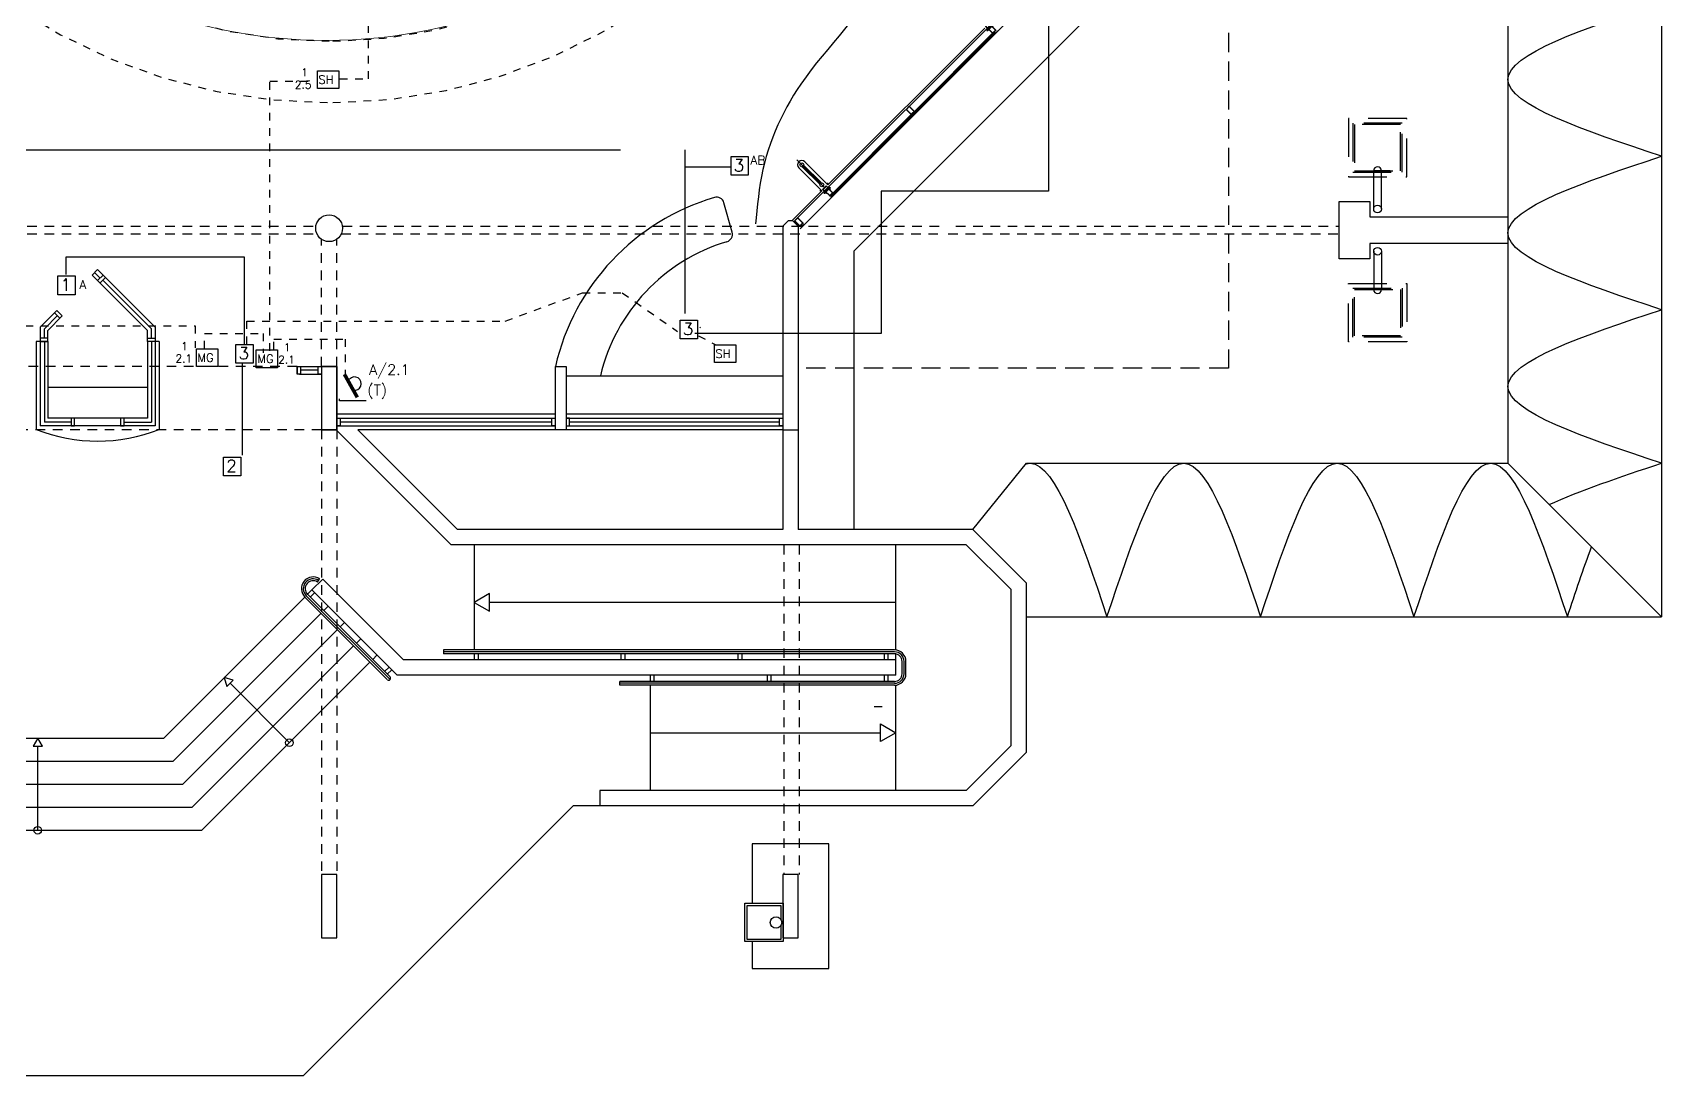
# Model space of a CAD drawing. Extents: x 638.8 to 694.4, y 623.5 to 665.5.
# Drawn here: x 673.13 to 694.35, y 623.53 to 637.12 of the extents above; entities that cross this region are included whole.
import ezdxf

# ---------------------------------------------------------------- set-up
doc = ezdxf.new("R2010")
doc.units = 0
doc.header["$LTSCALE"] = 0.5
doc.header["$MEASUREMENT"] = 0
for name, pattern in [('DASHDOTX2', [2, 1, -0.5, 0, -0.5]), ('DASHED2', [0.375, 0.25, -0.125]), ('HIDDEN', [0.375, 0.25, -0.125]), ('HIDDEN2', [0.1875, 0.125, -0.0625]), ('PHANTOM2', [31.75, 15.875, -3.175, 3.175, -3.175, 3.175, -3.175])]:
    doc.linetypes.add(name, pattern=pattern)
for name, color, linetype in [('ALUMBRADO', 3, 'CONTINUOUS'), ('columnas', 5, 'CONTINUOUS'), ('escaleras', 1, 'CONTINUOUS'), ('METAL', 6, 'CONTINUOUS'), ('MUEBLES', 6, 'CONTINUOUS'), ('murosbajos', 1, 'CONTINUOUS'), ('paredes', 1, 'CONTINUOUS'), ('pisoplanta', 1, 'CONTINUOUS'), ('PROYECCIONES', 6, 'HIDDEN'), ('SEÑALES', 4, 'CONTINUOUS'), ('talud', 5, 'CONTINUOUS'), ('texturas', 6, 'CONTINUOUS'), ('TOMAS', 4, 'HIDDEN2'), ('TUBERIA', 3, 'DASHDOTX2'), ('tuberia_alumbrado', 3, 'DASHED2'), ('ventana', 6, 'CONTINUOUS'), ('ventanas', 6, 'CONTINUOUS'), ('vidrio', 6, 'CONTINUOUS')]:
    doc.layers.add(name, color=color, linetype=linetype)
doc.styles.add('romans', font='romans.shx')

# ---------------------------------------------------------------- blocks, each defined once
blk = doc.blocks.new('apoymuro-cortina')
at = {"layer": 'vidrio', "color": 1, "linetype": 'Continuous'}
for p, q in [((0, 0), (-0.099, 0)), ((0, -0.057), (0, 0)), ((-0.125, -0.001), (-0.125, -0.057)), ((-0.119, 0), (-0.124, 0)), ((-0.124, -0.057), (-0.119, -0.057)), ((-0.122, -0.01), (-0.122, -0.003)), ((-0.122, -0.032), (-0.122, -0.013)), ((-0.096, -0.032), (-0.122, -0.032)), ((-0.122, -0.035), (-0.096, -0.035)), ((-0.122, -0.044), (-0.122, -0.035)), ((-0.122, -0.054), (-0.122, -0.048)), ((-0.121, -0.003), (-0.12, -0.003)), ((-0.12, -0.01), (-0.121, -0.01)), ((-0.121, -0.013), (-0.119, -0.013)), ((-0.119, -0.045), (-0.121, -0.045)), ((-0.121, -0.047), (-0.12, -0.047)), ((-0.12, -0.055), (-0.121, -0.055)), ((-0.12, -0.003), (-0.12, -0.004)), ((-0.12, -0.009), (-0.12, -0.01)), ((-0.12, -0.047), (-0.12, -0.048)), ((-0.12, -0.054), (-0.12, -0.055)), ((-0.119, -0.004), (-0.119, -0.001)), ((-0.119, -0.012), (-0.119, -0.009)), ((-0.119, -0.048), (-0.119, -0.045)), ((-0.119, -0.057), (-0.119, -0.054)), ((-0.1, -0.001), (-0.1, -0.004)), ((-0.1, -0.009), (-0.1, -0.012)), ((-0.1, -0.045), (-0.1, -0.048)), ((-0.1, -0.054), (-0.1, -0.057)), ((-0.099, -0.013), (-0.097, -0.013)), ((-0.097, -0.045), (-0.099, -0.045)), ((-0.099, -0.057), (-0.094, -0.057)), ((-0.098, -0.003), (-0.097, -0.003)), ((-0.098, -0.004), (-0.098, -0.003)), ((-0.098, -0.01), (-0.098, -0.009)), ((-0.097, -0.01), (-0.098, -0.01)), ((-0.098, -0.047), (-0.097, -0.047)), ((-0.098, -0.048), (-0.098, -0.047)), ((-0.098, -0.055), (-0.098, -0.054)), ((-0.097, -0.055), (-0.098, -0.055)), ((-0.096, -0.003), (-0.096, -0.01)), ((-0.096, -0.013), (-0.096, -0.032)), ((-0.096, -0.035), (-0.096, -0.044)), ((-0.096, -0.048), (-0.096, -0.054)), ((-0.094, -0.057), (0, -0.057)), ((-0.093, -0.003), (-0.093, -0.054)), ((-0.004, -0.003), (-0.093, -0.003)), ((-0.093, -0.055), (-0.004, -0.055)), ((-0.003, -0.054), (-0.003, -0.003))]:
    blk.add_line(p, q, dxfattribs=at)
at = {"layer": 'vidrio', "linetype": 'Continuous'}
for p, q in [((-0.04, 0.002), (-0.04, 0.005)), ((-0.04, 0.005), (0.031, 0.005)), ((0.027, 0.002), (-0.04, 0.002)), ((-0.032, 0.006), (-0.032, 0.008)), ((-0.032, 0.008), (-0.006, 0.008)), ((-0.006, 0.006), (-0.032, 0.006)), ((-0.009, 0.01), (-0.029, 0.01)), ((-0.029, 0.01), (-0.029, 0.008)), ((-0.029, 0.008), (-0.009, 0.008)), ((-0.028, 0.011), (-0.028, 0.02)), ((-0.026, 0.021), (-0.011, 0.021)), ((-0.011, 0.011), (-0.026, 0.011)), ((-0.024, 0.02), (-0.024, 0.011)), ((-0.015, 0.021), (-0.023, 0.021)), ((-0.014, 0.011), (-0.014, 0.02)), ((-0.009, 0.02), (-0.009, 0.011)), ((-0.009, 0.008), (-0.009, 0.01)), ((-0.006, 0.008), (-0.006, 0.006)), ((0.027, -0.059), (0.027, 0.002)), ((0.031, -0.063), (0.031, 0.005)), ((-0.105, -0.044), (-0.113, -0.044)), ((-0.04, -0.059), (0.027, -0.059)), ((-0.04, -0.063), (-0.04, -0.059)), ((0.031, -0.063), (-0.04, -0.063)), ((-0.032, -0.063), (-0.032, -0.065)), ((-0.006, -0.063), (-0.032, -0.063)), ((-0.032, -0.065), (-0.006, -0.065)), ((-0.029, -0.068), (-0.029, -0.065)), ((-0.029, -0.065), (-0.009, -0.065)), ((-0.009, -0.068), (-0.029, -0.068)), ((-0.028, -0.069), (-0.028, -0.078)), ((-0.011, -0.068), (-0.026, -0.068)), ((-0.026, -0.078), (-0.011, -0.078)), ((-0.013, -0.005), (-0.025, -0.005)), ((-0.025, -0.005), (-0.025, -0.052)), ((-0.025, -0.052), (-0.013, -0.052)), ((-0.025, -0.083), (-0.025, -0.078)), ((-0.013, -0.079), (-0.025, -0.079)), ((-0.013, -0.081), (-0.025, -0.081)), ((-0.025, -0.083), (-0.024, -0.084)), ((-0.013, -0.083), (-0.025, -0.083)), ((-0.024, -0.078), (-0.024, -0.069)), ((-0.014, -0.084), (-0.024, -0.084)), ((-0.015, -0.078), (-0.023, -0.078)), ((-0.015, -0.08), (-0.023, -0.08)), ((-0.015, -0.082), (-0.023, -0.082)), ((-0.019, -0.084), (-0.019, -0.084)), ((-0.014, -0.069), (-0.014, -0.078)), ((-0.013, -0.083), (-0.014, -0.084)), ((-0.013, -0.052), (-0.013, -0.005)), ((-0.013, -0.083), (-0.013, -0.078)), ((-0.009, -0.065), (-0.009, -0.068)), ((-0.009, -0.078), (-0.009, -0.069)), ((-0.006, -0.065), (-0.006, -0.063))]:
    blk.add_line(p, q, dxfattribs=at)
at = {"layer": 'vidrio', "color": 1, "linetype": 'Continuous', "extrusion": (0, 0, -1)}
for centre, major_axis, start_param, end_param in [((-0.099, -0.001), (0.000451, -0.000451), 2.356194, 3.926991), ((-0.124, -0.001), (0.000451, -0.000451), 2.356194, 3.926991), ((-0.124, -0.057), (0.000451, 0.000451), 2.356194, 3.926991), ((-0.121, -0.003), (0.000451, -0.000451), 2.356194, 3.926991), ((-0.121, -0.01), (0.000451, 0.000451), 2.356194, 3.926991), ((-0.121, -0.013), (0.000451, -0.000451), 2.356194, 3.926991), ((-0.121, -0.044), (0.000451, 0.000451), 2.356194, 3.926991), ((-0.121, -0.048), (0.000451, -0.000451), 2.356194, 3.926991), ((-0.121, -0.054), (0.000451, 0.000451), 2.356194, 3.926991), ((-0.119, -0.004), (0.000451, 0.000451), 2.356194, 3.926991), ((-0.119, -0.009), (0.000451, -0.000451), 2.356194, 3.926991), ((-0.119, -0.048), (0.000451, 0.000451), 2.356194, 3.926991), ((-0.119, -0.054), (0.000451, -0.000451), 2.356194, 3.926991), ((-0.119, -0.001), (0.000451, -0.000451), 3.926991, 5.497787), ((-0.119, -0.004), (0.000451, -0.000451), -0.785398, 0.785398), ((-0.119, -0.009), (0.000451, -0.000451), 3.926991, 5.497787), ((-0.119, -0.012), (0.000451, -0.000451), -0.785398, 0.785398), ((-0.119, -0.045), (0.000451, -0.000451), 3.926991, 5.497787), ((-0.119, -0.048), (0.000451, -0.000451), -0.785398, 0.785398), ((-0.119, -0.054), (0.000451, -0.000451), 3.926991, 5.497787), ((-0.119, -0.057), (0.000451, -0.000451), -0.785398, 0.785398), ((-0.099, -0.004), (0.000451, 0.000451), 2.356194, 3.926991), ((-0.099, -0.009), (0.000451, -0.000451), 2.356194, 3.926991), ((-0.099, -0.012), (0.000451, 0.000451), 2.356194, 3.926991), ((-0.099, -0.045), (0.000451, -0.000451), 2.356194, 3.926991), ((-0.099, -0.048), (0.000451, 0.000451), 2.356194, 3.926991), ((-0.099, -0.054), (0.000451, -0.000451), 2.356194, 3.926991), ((-0.099, -0.057), (0.000451, 0.000451), 2.356194, 3.926991), ((-0.099, -0.004), (0.000451, -0.000451), -0.785398, 0.785398), ((-0.099, -0.009), (0.000451, -0.000451), 3.926991, 5.497787), ((-0.099, -0.048), (0.000451, -0.000451), -0.785398, 0.785398), ((-0.099, -0.054), (0.000451, -0.000451), 3.926991, 5.497787), ((-0.097, -0.003), (0.000451, 0.000451), 5.497787, 7.068583), ((-0.097, -0.01), (0.000451, -0.000451), -0.785398, 0.785398), ((-0.097, -0.013), (0.000451, -0.000451), 3.926991, 5.497787), ((-0.097, -0.044), (0.000451, -0.000451), -0.785398, 0.785398), ((-0.097, -0.048), (0.000451, 0.000451), 5.497787, 7.068583), ((-0.093, -0.003), (0.000361, 0.000361), 3.926991, 5.497787), ((-0.093, -0.054), (0.000361, 0.000361), 2.356194, 3.926991)]:
    blk.add_ellipse(centre, major_axis=major_axis, ratio=1, start_param=start_param, end_param=end_param, dxfattribs=at)
at = {"layer": 'vidrio', "linetype": 'Continuous', "extrusion": (0, 0, -1)}
for centre, major_axis, start_param, end_param in [((-0.026, 0.016), (0.00325, -0.00325), 3.399063, 4.454918), ((-0.026, 0.015), (0.00325, -0.00325), 0.257471, 1.313326), ((-0.019, 0), (0.0144, -0.0144), 3.678281, 4.175701), ((-0.019, 0.031), (0.0144, 0.0144), 2.107484, 2.604904), ((-0.011, 0.016), (0.00325, -0.00325), 3.399063, 4.454918), ((-0.011, 0.015), (0.00325, -0.00325), 0.257471, 1.313326), ((-0.026, -0.073), (0.00325, 0.00325), 4.96986, 6.025715), ((-0.026, -0.074), (0.00325, 0.00325), 1.828267, 2.884122), ((-0.019, -0.088), (0.0144, 0.0144), 5.249077, 5.746497), ((-0.019, -0.058), (0.0144, -0.0144), 0.536688, 1.034108), ((-0.011, -0.073), (0.00325, 0.00325), 4.96986, 6.025715), ((-0.011, -0.074), (0.00325, 0.00325), 1.828267, 2.884122)]:
    blk.add_ellipse(centre, major_axis=major_axis, ratio=1, start_param=start_param, end_param=end_param, dxfattribs=at)
at = {"layer": 'vidrio', "color": 5, "linetype": 'Continuous', "extrusion": (0, 0, -1)}
for centre, major_axis, start_param, end_param in [((-0.004, -0.003), (0.000361, -0.000361), 3.926991, 5.497787), ((-0.004, -0.054), (0.000361, 0.000361), 0.785398, 2.356194)]:
    blk.add_ellipse(centre, major_axis=major_axis, ratio=1, start_param=start_param, end_param=end_param, dxfattribs=at)

msp = doc.modelspace()

# ---------------------------------------------------------------- linework, layer by layer
at = {"layer": 'ALUMBRADO', "color": 1, "linetype": 'Continuous'}
for p, q in [((684.508, 636.118), (684.548, 636.158)), ((684.512, 636.118), (684.548, 636.154))]:
    msp.add_line(p, q, dxfattribs=at)
at = {"layer": 'ALUMBRADO', "color": 6}
for p, q in [((681.176, 628.664), (681.176, 628.744)), ((681.226, 628.664), (681.226, 628.744)), ((684.226, 628.666), (684.226, 628.744)), ((684.276, 628.666), (684.276, 628.744)), ((680.776, 628.614), (680.776, 628.664))]:
    msp.add_line(p, q, dxfattribs=at)
at = {"layer": 'ALUMBRADO', "color": 1}
msp.add_line((684.093, 628.336), (684.197, 628.336), dxfattribs=at)
at = {"layer": 'ALUMBRADO'}
for points in [[(682.227, 635.504), (682.452, 635.504), (682.452, 635.26), (682.227, 635.26)], [(673.456, 633.947), (673.68, 633.947), (673.68, 633.703), (673.456, 633.703)], [(681.564, 633.372), (681.789, 633.372), (681.789, 633.127), (681.564, 633.127)], [(675.776, 633.054), (676, 633.054), (676, 632.81), (675.776, 632.81)], [(675.615, 631.588), (675.84, 631.588), (675.84, 631.344), (675.615, 631.344)]]:
    msp.add_lwpolyline(points, close=True, dxfattribs=at)
at = {"layer": 'ALUMBRADO', "const_width": 0.0468}
msp.add_lwpolyline([(677.189, 632.666), (677.357, 632.365)], dxfattribs=at)
at = {"layer": 'ALUMBRADO', "color": 1}
msp.add_lwpolyline([(678.88, 629.694), (679.079, 629.579), (679.079, 629.81)], close=True, dxfattribs=at)
at = {"layer": 'ALUMBRADO'}
msp.add_arc((677.321, 632.544), 0.0878, 259.6069, 138.7338, dxfattribs=at)
at = {"layer": 'ALUMBRADO', "color": 5, "linetype": 'Continuous'}
msp.add_ellipse((684.512, 636.117), major_axis=(0, 0.00051), ratio=1, start_param=0.785398, end_param=2.356194, dxfattribs=at)
at = {"layer": 'columnas'}
msp.add_lwpolyline([(692.351, 634.719), (692.351, 634.369), (690.551, 634.369), (690.551, 634.169), (690.151, 634.169), (690.151, 634.919), (690.551, 634.919), (690.551, 634.719), (692.351, 634.719)], dxfattribs=at)
at = {"layer": 'escaleras'}
for p, q in [((678.88, 630.444), (678.88, 629.074)), ((684.376, 629.073), (684.376, 630.444)), ((674.834, 627.924), (676.673, 629.763)), ((674.958, 627.624), (676.885, 629.551)), ((676.92, 629.586), (676.977, 629.643)), ((684.376, 629.694), (679.079, 629.694)), ((675.082, 627.324), (677.097, 629.339)), ((677.133, 629.374), (677.189, 629.431)), ((675.207, 627.024), (677.309, 629.127)), ((677.345, 629.162), (677.401, 629.219)), ((675.331, 626.724), (677.522, 628.915)), ((677.557, 628.95), (677.613, 629.007)), ((684.376, 628.944), (684.376, 629.022)), ((676.472, 627.865), (675.698, 628.64)), ((681.176, 627.244), (681.176, 628.614)), ((684.376, 627.244), (684.376, 628.616)), ((671.185, 627.924), (674.834, 627.924)), ((681.176, 627.994), (684.176, 627.994)), ((673.193, 626.724), (673.193, 627.819)), ((671.185, 627.624), (674.958, 627.624)), ((671.185, 627.324), (675.082, 627.324)), ((671.185, 627.024), (675.207, 627.024)), ((671.185, 626.724), (675.331, 626.724))]:
    msp.add_line(p, q, dxfattribs=at)
at = {"layer": 'escaleras', "color": 6}
for p, q in [((676.708, 629.799), (676.765, 629.855)), ((676.744, 629.763), (676.8, 629.82)), ((684.356, 629.074), (678.48, 629.074)), ((678.48, 629.074), (678.48, 629.024)), ((684.356, 629.049), (678.48, 629.049)), ((684.356, 629.024), (678.48, 629.024)), ((678.88, 629.024), (678.88, 628.944)), ((678.93, 629.024), (678.93, 628.944)), ((680.791, 629.024), (680.791, 628.944)), ((680.841, 629.024), (680.841, 628.944)), ((684.226, 628.944), (684.226, 629.022)), ((684.276, 628.944), (684.276, 629.022))]:
    msp.add_line(p, q, dxfattribs=at)
at = {"layer": 'escaleras'}
for points in [[(675.624, 628.714), (675.655, 628.597), (675.741, 628.682)], [(684.376, 627.994), (684.176, 627.879), (684.176, 628.11)], [(673.193, 627.924), (673.132, 627.819), (673.253, 627.819)]]:
    msp.add_lwpolyline(points, close=True, dxfattribs=at)
for centre in [(676.472, 627.865), (673.193, 626.724)]:
    msp.add_circle(centre, 0.05, dxfattribs=at)
at = {"layer": 'METAL'}
msp.add_circle((682.813, 625.523), 0.075, dxfattribs=at)
at = {"layer": 'MUEBLES'}
for p, q in [((682.241, 634.516), (682.134, 634.902)), ((680.077, 632.644), (682.901, 632.644)), ((677.124, 632.321), (677.124, 632.346)), ((677.124, 632.321), (677.124, 632.346))]:
    msp.add_line(p, q, dxfattribs=at)
for points in [[(673.223, 633.094), (673.323, 633.094), (673.323, 633.138), (673.223, 633.138)], [(674.723, 633.094), (674.623, 633.094), (674.623, 633.138), (674.723, 633.138)], [(676.617, 632.769), (676.617, 632.669), (676.573, 632.669), (676.573, 632.769)], [(676.89, 632.769), (676.89, 632.669), (676.846, 632.669), (676.846, 632.769)], [(673.629, 632.094), (673.629, 631.994), (673.673, 631.994), (673.673, 632.094)], [(674.273, 632.094), (674.273, 631.994), (674.317, 631.994), (674.317, 632.094)], [(677.133, 632.094), (677.133, 631.994), (677.089, 631.994), (677.089, 632.094)]]:
    msp.add_lwpolyline(points, close=True, dxfattribs=at)
for centre, radius, start, end in [((682.86, 632.094), 2.999, 106.4649, 166.9946), ((682.038, 634.875), 0.1, 15.534, 106.4649), ((682.145, 634.489), 0.1, 286.6139, 15.534), ((682.86, 632.094), 2.399, 106.6139, 166.7488), ((673.973, 634.003), 2.208, 248.7607, 291.2393)]:
    msp.add_arc(centre, radius, start, end, dxfattribs=at)
at = {"layer": 'murosbajos'}
for p, q in [((679.937, 632.144), (677.089, 632.144)), ((682.901, 632.144), (680.077, 632.144)), ((677.08, 631.944), (678.58, 630.444)), ((677.363, 631.944), (678.663, 630.644)), ((682.901, 631.944), (677.363, 631.944)), ((682.901, 631.944), (682.901, 630.644)), ((683.101, 631.944), (683.101, 630.644)), ((682.901, 630.644), (678.663, 630.644)), ((685.376, 630.644), (683.101, 630.644)), ((685.376, 630.644), (686.076, 629.944)), ((685.293, 630.444), (678.58, 630.444)), ((685.293, 630.444), (685.876, 629.862)), ((676.906, 629.997), (676.765, 629.855)), ((676.906, 629.997), (677.959, 628.944)), ((676.765, 629.855), (677.876, 628.744)), ((685.876, 627.827), (685.876, 629.862)), ((686.076, 627.744), (686.076, 629.944)), ((684.376, 628.944), (677.959, 628.944)), ((684.376, 628.744), (684.376, 628.944)), ((684.376, 628.744), (677.876, 628.744)), ((685.293, 627.244), (685.876, 627.827)), ((685.376, 627.044), (686.076, 627.744)), ((685.293, 627.244), (680.517, 627.244)), ((680.517, 627.244), (680.517, 627.044)), ((685.376, 627.044), (680.517, 627.044))]:
    msp.add_line(p, q, dxfattribs=at)
at = {"layer": 'murosbajos', "color": 6}
for p, q in [((676.839, 629.958), (676.866, 630)), ((676.673, 629.763), (677.748, 628.688)), ((676.691, 629.781), (677.784, 628.688)), ((676.708, 629.799), (677.784, 628.723)), ((682.316, 629.024), (682.316, 628.944)), ((682.316, 629.024), (682.316, 628.944)), ((682.366, 629.024), (682.366, 628.944)), ((684.456, 628.764), (684.456, 628.924)), ((684.481, 628.764), (684.481, 628.924)), ((684.506, 628.764), (684.506, 628.924)), ((677.713, 628.794), (677.77, 628.85)), ((677.748, 628.759), (677.805, 628.815)), ((682.701, 628.664), (682.701, 628.744)), ((682.701, 628.664), (682.701, 628.744)), ((682.751, 628.664), (682.751, 628.744)), ((684.356, 628.664), (680.776, 628.664)), ((684.356, 628.639), (680.776, 628.639)), ((684.356, 628.614), (680.776, 628.614))]:
    msp.add_line(p, q, dxfattribs=at)
for centre, radius, start, end in [((676.782, 629.872), 0.154, 56.6621, 225), ((676.782, 629.872), 0.129, 56.6621, 225), ((676.782, 629.872), 0.104, 56.6621, 225), ((684.356, 628.924), 0.15, 0, 90), ((684.356, 628.924), 0.125, 0, 90), ((684.356, 628.924), 0.1, 0, 90), ((677.766, 628.705), 0.025, 225, 45), ((684.356, 628.764), 0.1, 270, 0), ((684.356, 628.764), 0.15, 270, 0), ((684.356, 628.764), 0.125, 270, 0)]:
    msp.add_arc(centre, radius, start, end, dxfattribs=at)
at = {"layer": 'paredes'}
for p, q in [((682.901, 634.594), (682.971, 634.665)), ((683.03, 634.665), (682.971, 634.665)), ((683.101, 634.594), (683.03, 634.665)), ((683.126, 634.594), (683.055, 634.665)), ((682.901, 634.594), (682.901, 631.944)), ((683.101, 634.594), (683.101, 631.944)), ((676.89, 632.769), (677.09, 632.769)), ((676.89, 632.769), (676.89, 631.944)), ((677.09, 632.769), (677.09, 631.944)), ((679.937, 632.769), (679.937, 631.944)), ((679.937, 632.769), (680.077, 632.769)), ((680.077, 632.769), (680.077, 631.944)), ((677.089, 631.944), (676.89, 631.944)), ((680.077, 631.944), (679.937, 631.944)), ((682.901, 631.944), (683.101, 631.944)), ((682.926, 631.944), (683.066, 631.944))]:
    msp.add_line(p, q, dxfattribs=at)
for points in [[(676.89, 631.944), (677.09, 631.944), (677.09, 632.769), (676.89, 632.769)], [(676.89, 625.323), (677.09, 625.323), (677.09, 626.148), (676.89, 626.148)], [(682.901, 625.323), (683.101, 625.323), (683.101, 626.148), (682.901, 626.148)]]:
    msp.add_lwpolyline(points, close=True, dxfattribs=at)
msp.add_circle((676.99, 634.569), 0.175, dxfattribs=at)
at = {"layer": 'pisoplanta', "color": 6}
for p, q in [((683.488, 635.134), (685.532, 637.177)), ((683.11, 635.357), (683.411, 635.056)), ((683.188, 635.434), (683.488, 635.134)), ((683.488, 635.134), (683.488, 635.162)), ((683.411, 635.056), (683.02, 634.665)), ((683.411, 635.056), (683.382, 635.056)), ((682.996, 634.665), (682.996, 634.67))]:
    msp.add_line(p, q, dxfattribs=at)
at = {"layer": 'pisoplanta'}
for p, q in [((676.654, 623.53), (680.169, 627.044)), ((680.522, 627.044), (680.169, 627.044)), ((671.055, 623.53), (676.654, 623.53))]:
    msp.add_line(p, q, dxfattribs=at)
msp.add_lwpolyline([(682.501, 625.273), (682.501, 624.923), (683.501, 624.923), (683.501, 626.548), (682.501, 626.548), (682.501, 625.773)], dxfattribs=at)
at = {"layer": 'pisoplanta', "color": 6}
msp.add_arc((683.149, 635.395), 0.055, 45, 225, dxfattribs=at)
at = {"layer": 'PROYECCIONES', "color": 1, "ltscale": 2}
for p, q in [((688.708, 654.365), (688.708, 632.744)), ((688.708, 632.744), (683.126, 632.744))]:
    msp.add_line(p, q, dxfattribs=at)
at = {"layer": 'PROYECCIONES'}
for p, q in [((663.83, 634.594), (676.817, 634.594)), ((663.83, 634.494), (676.832, 634.494)), ((677.148, 634.494), (684.97, 634.494)), ((677.163, 634.594), (684.97, 634.594)), ((685.057, 634.494), (690.151, 634.494)), ((685.157, 634.594), (690.151, 634.594)), ((676.89, 632.769), (676.89, 634.426)), ((677.09, 632.769), (677.09, 634.426)), ((676.573, 632.769), (671.373, 632.769)), ((676.89, 631.944), (671.055, 631.944)), ((676.89, 631.944), (676.89, 626.148)), ((677.09, 631.944), (677.09, 626.148)), ((682.916, 630.444), (682.916, 626.148)), ((683.116, 630.444), (683.116, 626.148))]:
    msp.add_line(p, q, dxfattribs=at)
at = {"layer": 'PROYECCIONES', "ltscale": 0.8}
for radius, start in [(7.35, 270.3718), (6.55, 270.4172)]:
    msp.add_arc((676.99, 643.555), radius, start, 270, dxfattribs=at)
at = {"layer": 'SEÑALES', "color": 5}
for points in [[(676.839, 636.62), (677.116, 636.62), (677.116, 636.388), (676.839, 636.388)], [(675.261, 632.999), (675.538, 632.999), (675.538, 632.767), (675.261, 632.767)], [(676.041, 632.984), (676.318, 632.984), (676.318, 632.751), (676.041, 632.751)], [(682.012, 633.05), (682.289, 633.05), (682.289, 632.818), (682.012, 632.818)]]:
    msp.add_lwpolyline(points, close=True, dxfattribs=at)
at = {"layer": 'talud'}
for p, q in [((694.351, 656.64), (694.351, 629.507)), ((692.351, 654.64), (692.351, 631.507)), ((685.376, 630.644), (686.076, 631.507)), ((686.076, 631.507), (692.351, 631.507)), ((692.351, 631.507), (694.351, 629.507)), ((686.076, 629.507), (694.351, 629.507))]:
    msp.add_line(p, q, dxfattribs=at)
at = {"layer": 'texturas', "color": 1}
for p, q in [((686.776, 637.219), (683.826, 634.269)), ((683.826, 634.269), (683.826, 630.644))]:
    msp.add_line(p, q, dxfattribs=at)
at = {"layer": 'texturas'}
for points in [[(694.351, 635.507), (692.351, 636.507), (694.351, 637.507)], [(694.351, 633.507), (692.351, 634.507), (694.351, 635.507)], [(694.351, 633.507), (692.351, 634.507), (694.351, 635.507)], [(694.351, 631.507), (692.351, 632.507), (694.351, 633.507)], [(687.126, 629.507), (688.126, 631.507), (689.126, 629.507)], [(689.126, 629.507), (690.126, 631.507), (691.126, 629.507)], [(691.126, 629.507), (692.126, 631.507), (693.126, 629.507)]]:
    msp.add_spline(points, degree=3, dxfattribs=at)
msp.add_open_spline([(686.076, 631.5), (686.092, 631.504), (686.442, 631.557), (686.792, 630.507), (687.126, 629.507)], degree=3, knots=[2.124265, 2.124265, 2.124265, 2.124265, 2.236068, 4.472136, 4.472136, 4.472136, 4.472136], dxfattribs=at)
for points in [[(692.89, 630.968), (693.272, 631.147), (693.811, 631.327), (694.351, 631.507)], [(693.126, 629.507), (693.23, 629.821), (693.335, 630.135), (693.44, 630.418)]]:
    msp.add_open_spline(points, degree=3, dxfattribs=at)
at = {"layer": 'TOMAS'}
for p, q in [((677.502, 636.515), (677.502, 637.671)), ((676.218, 632.971), (676.218, 636.486)), ((676.218, 636.486), (676.781, 636.486)), ((677.129, 636.515), (677.502, 636.515)), ((679.284, 633.358), (680.29, 633.727)), ((680.29, 633.727), (680.809, 633.727)), ((680.809, 633.727), (681.53, 633.224)), ((672.831, 633.296), (675.244, 633.296)), ((675.244, 633.296), (675.244, 633.012)), ((675.364, 633.001), (675.364, 633.196)), ((675.364, 633.196), (676.129, 633.196)), ((675.916, 633.057), (675.916, 633.358)), ((675.916, 633.358), (679.284, 633.358)), ((676.129, 633.196), (676.129, 632.947)), ((681.802, 633.169), (682.019, 633.054)), ((676.27, 632.987), (676.27, 633.122)), ((676.27, 633.122), (677.198, 633.122)), ((677.198, 633.122), (677.198, 632.666))]:
    msp.add_line(p, q, dxfattribs=at)
at = {"layer": 'TUBERIA', "color": 1}
for p, q in [((690.601, 634.819), (690.601, 635.319)), ((690.818, 635.319), (690.601, 635.319)), ((690.701, 634.819), (690.701, 635.319)), ((690.601, 634.269), (690.601, 633.769)), ((690.701, 634.269), (690.701, 633.769)), ((690.818, 633.769), (690.601, 633.769))]:
    msp.add_line(p, q, dxfattribs=at)
for points in [[(690.271, 635.239), (691.031, 635.239), (691.031, 635.999), (690.271, 635.999)], [(690.331, 635.299), (690.971, 635.299), (690.971, 635.939), (690.331, 635.939)], [(690.351, 635.319), (690.951, 635.319), (690.951, 635.919), (690.351, 635.919)], [(690.271, 633.849), (691.031, 633.849), (691.031, 633.089), (690.271, 633.089)], [(690.331, 633.789), (690.971, 633.789), (690.971, 633.149), (690.331, 633.149)], [(690.351, 633.769), (690.951, 633.769), (690.951, 633.169), (690.351, 633.169)]]:
    msp.add_lwpolyline(points, close=True, dxfattribs=at)
at = {"layer": 'TUBERIA', "color": 1, "linetype": 'Continuous'}
for centre in [(690.651, 634.819), (690.651, 634.269)]:
    msp.add_circle(centre, 0.05, dxfattribs=at)
for centre, start, end in [((690.651, 635.319), 0, 180), ((690.651, 633.769), 180, 0)]:
    msp.add_arc(centre, 0.05, start, end, dxfattribs=at)
at = {"layer": 'tuberia_alumbrado', "color": 4, "linetype": 'PHANTOM2'}
for p, q in [((686.364, 641.894), (686.364, 635.053)), ((672.851, 635.59), (681.626, 635.59)), ((681.626, 635.59), (681.626, 633.459)), ((686.364, 635.053), (684.182, 635.053)), ((684.182, 635.053), (684.182, 633.199)), ((684.182, 633.199), (681.756, 633.199)), ((675.855, 632.81), (675.855, 631.61))]:
    msp.add_line(p, q, dxfattribs=at)
at = {"layer": 'tuberia_alumbrado', "color": 4, "linetype": 'Continuous'}
for p, q in [((682.219, 635.366), (681.626, 635.366)), ((675.886, 634.194), (673.56, 634.194)), ((673.56, 634.194), (673.56, 633.966)), ((675.886, 633.055), (675.886, 634.194))]:
    msp.add_line(p, q, dxfattribs=at)
at = {"layer": 'tuberia_alumbrado', "color": 5, "linetype": 'Continuous', "lineweight": 15}
msp.add_circle((676.955, 643.6), 6.584, dxfattribs=at)
at = {"layer": 'tuberia_alumbrado', "color": 5, "linetype": 'PHANTOM2'}
msp.add_spline([(684.779, 641.933), (684.418, 641.378), (684.392, 639.454), (684.198, 637.904), (683.138, 636.448), (682.608, 635.157), (682.324, 633.788), (681.82, 633.272)], degree=3, dxfattribs=at)
at = {"layer": 'ventana'}
for p, q in [((673.902, 633.959), (673.973, 634.03)), ((674.723, 633.28), (673.973, 634.03)), ((674.623, 633.238), (673.902, 633.959)), ((674.004, 633.919), (673.933, 633.99)), ((673.973, 633.888), (674.043, 633.959)), ((674.004, 633.857), (674.074, 633.928)), ((673.223, 633.28), (673.442, 633.499)), ((673.323, 633.238), (673.513, 633.429)), ((673.482, 633.398), (673.411, 633.468)), ((673.513, 633.429), (673.442, 633.499)), ((673.223, 633.28), (673.223, 631.994)), ((673.323, 633.138), (673.323, 633.238)), ((674.623, 633.138), (674.623, 633.238)), ((674.723, 633.28), (674.723, 631.994)), ((673.173, 633.094), (673.173, 631.944)), ((673.323, 633.094), (673.173, 633.094)), ((673.323, 633.094), (673.323, 632.094)), ((674.623, 633.094), (674.623, 632.094)), ((674.773, 633.094), (674.623, 633.094)), ((674.773, 633.094), (674.773, 631.944)), ((676.573, 632.769), (676.573, 632.669)), ((676.617, 632.769), (676.846, 632.769)), ((676.602, 632.669), (676.89, 632.669)), ((674.623, 632.494), (673.323, 632.494)), ((677.471, 632.321), (677.124, 632.321)), ((674.623, 632.094), (673.323, 632.094)), ((677.089, 632.094), (679.937, 632.094)), ((680.077, 632.094), (682.901, 632.094)), ((674.723, 631.994), (673.223, 631.994)), ((677.089, 631.994), (679.937, 631.994)), ((680.077, 631.994), (682.901, 631.994))]:
    msp.add_line(p, q, dxfattribs=at)
at = {"layer": 'ventana', "color": 6}
for p, q in [((674.673, 633.259), (674.039, 633.893)), ((673.279, 633.259), (673.449, 633.43)), ((673.279, 633.138), (673.279, 633.259)), ((674.673, 633.138), (674.673, 633.259)), ((673.279, 633.094), (673.279, 632.044)), ((674.673, 633.094), (674.673, 632.044)), ((673.635, 632.044), (673.279, 632.044)), ((674.317, 632.044), (674.673, 632.044)), ((679.893, 632.044), (677.133, 632.044)), ((682.86, 632.044), (680.121, 632.044))]:
    msp.add_line(p, q, dxfattribs=at)
at = {"layer": 'ventana', "color": 1}
msp.add_line((676.846, 632.719), (676.617, 632.719), dxfattribs=at)
at = {"layer": 'ventanas'}
msp.add_line((683.055, 634.665), (685.951, 637.561), dxfattribs=at)
for points in [[(679.893, 631.994), (679.893, 632.094), (679.937, 632.094), (679.937, 631.994)], [(680.121, 631.994), (680.121, 632.094), (680.077, 632.094), (680.077, 631.994)], [(682.86, 631.994), (682.86, 632.094), (682.904, 632.094), (682.904, 631.994)]]:
    msp.add_lwpolyline(points, close=True, dxfattribs=at)
at = {"layer": 'ventanas', "color": 6}
msp.add_lwpolyline([(682.905, 625.773), (682.905, 625.273), (682.405, 625.273), (682.405, 625.773)], close=True, dxfattribs=at)
msp.add_lwpolyline([(682.875, 625.479), (682.875, 625.303), (682.435, 625.303), (682.435, 625.743), (682.875, 625.743), (682.875, 625.566)], dxfattribs=at)
at = {"layer": 'vidrio', "color": 6}
for p, q in [((686.076, 637.509), (683.126, 634.559)), ((684.612, 636.062), (684.607, 636.068)), ((683.445, 635.099), (683.084, 635.46)), ((683.552, 635.002), (683.546, 635.007)), ((683.16, 634.61), (683.154, 634.615))]:
    msp.add_line(p, q, dxfattribs=at)
at = {"layer": 'vidrio', "linetype": 'Continuous'}
for p, q in [((685.652, 637.114), (684.607, 636.068)), ((685.655, 637.111), (684.61, 636.065)), ((685.658, 637.108), (684.612, 636.062)), ((685.636, 637.111), (684.616, 636.091)), ((684.592, 636.053), (683.546, 635.007)), ((684.595, 636.05), (683.549, 635.004)), ((684.598, 636.047), (683.552, 635.002)), ((684.576, 636.05), (683.556, 635.03)), ((684.592, 636.053), (684.597, 636.047)), ((683.139, 634.6), (683.145, 634.595))]:
    msp.add_line(p, q, dxfattribs=at)
at = {"layer": 'vidrio', "color": 1, "linetype": 'Continuous'}
for p, q in [((684.548, 636.158), (684.618, 636.088)), ((684.549, 636.154), (684.612, 636.091)), ((684.574, 636.051), (684.508, 636.118)), ((684.575, 636.054), (684.512, 636.117)), ((684.577, 636.048), (684.574, 636.051)), ((684.612, 636.09), (684.576, 636.054)), ((684.582, 636.056), (684.578, 636.052)), ((684.578, 636.051), (684.579, 636.05)), ((684.581, 636.05), (684.578, 636.048)), ((684.579, 636.05), (684.58, 636.051)), ((684.584, 636.055), (684.583, 636.056)), ((684.583, 636.054), (684.584, 636.055)), ((684.586, 636.056), (684.584, 636.054)), ((684.592, 636.066), (684.585, 636.059)), ((684.585, 636.058), (684.586, 636.057)), ((684.61, 636.047), (684.592, 636.066)), ((684.592, 636.034), (684.594, 636.036)), ((684.595, 636.03), (684.592, 636.033)), ((684.607, 636.081), (684.593, 636.068)), ((684.593, 636.068), (684.612, 636.049)), ((684.595, 636.036), (684.594, 636.035)), ((684.594, 636.035), (684.595, 636.034)), ((684.636, 636.069), (684.596, 636.03)), ((684.596, 636.034), (684.601, 636.038)), ((684.598, 636.04), (684.6, 636.042)), ((684.6, 636.04), (684.599, 636.039)), ((684.601, 636.039), (684.6, 636.04)), ((684.601, 636.042), (684.602, 636.041)), ((684.603, 636.041), (684.61, 636.047)), ((684.609, 636.079), (684.608, 636.081)), ((684.614, 636.088), (684.609, 636.083)), ((684.609, 636.083), (684.61, 636.082)), ((684.612, 636.082), (684.61, 636.079)), ((684.61, 636.082), (684.611, 636.082)), ((684.612, 636.049), (684.625, 636.063)), ((684.616, 636.087), (684.615, 636.088)), ((684.615, 636.086), (684.616, 636.087)), ((684.618, 636.087), (684.616, 636.085)), ((684.623, 636.066), (684.626, 636.068)), ((684.625, 636.063), (684.623, 636.065)), ((684.627, 636.067), (684.626, 636.066)), ((684.626, 636.066), (684.627, 636.065)), ((684.628, 636.065), (684.632, 636.07)), ((684.629, 636.072), (684.632, 636.074)), ((684.631, 636.072), (684.63, 636.071)), ((684.632, 636.071), (684.631, 636.072)), ((684.632, 636.074), (684.636, 636.07)), ((683.055, 634.665), (683.096, 634.706)), ((683.121, 634.599), (683.055, 634.665)), ((683.059, 634.665), (683.095, 634.701)), ((683.122, 634.602), (683.059, 634.665)), ((683.096, 634.706), (683.165, 634.636)), ((683.096, 634.701), (683.159, 634.638)), ((683.125, 634.595), (683.121, 634.599)), ((683.159, 634.637), (683.123, 634.602)), ((683.13, 634.604), (683.125, 634.599)), ((683.125, 634.598), (683.126, 634.597)), ((683.126, 634.597), (683.127, 634.598)), ((683.128, 634.597), (683.126, 634.595)), ((683.132, 634.603), (683.131, 634.604)), ((683.131, 634.602), (683.132, 634.603)), ((683.139, 634.613), (683.132, 634.607)), ((683.132, 634.606), (683.134, 634.604)), ((683.134, 634.603), (683.132, 634.601)), ((683.157, 634.595), (683.139, 634.613)), ((683.139, 634.582), (683.142, 634.584)), ((683.143, 634.577), (683.139, 634.581)), ((683.154, 634.628), (683.141, 634.615)), ((683.141, 634.615), (683.159, 634.597)), ((683.142, 634.583), (683.142, 634.582)), ((683.142, 634.582), (683.143, 634.581)), ((683.143, 634.581), (683.148, 634.586)), ((683.184, 634.617), (683.144, 634.577)), ((683.145, 634.588), (683.147, 634.59)), ((683.147, 634.588), (683.146, 634.587)), ((683.148, 634.587), (683.147, 634.588)), ((683.148, 634.59), (683.15, 634.588)), ((683.151, 634.588), (683.157, 634.595)), ((683.156, 634.627), (683.155, 634.628)), ((683.161, 634.635), (683.157, 634.631)), ((683.157, 634.63), (683.158, 634.629)), ((683.16, 634.629), (683.157, 634.627)), ((683.158, 634.629), (683.159, 634.63)), ((683.159, 634.597), (683.172, 634.61)), ((683.163, 634.634), (683.162, 634.635)), ((683.162, 634.634), (683.163, 634.634)), ((683.165, 634.635), (683.163, 634.633)), ((683.171, 634.613), (683.173, 634.615)), ((683.172, 634.611), (683.171, 634.612)), ((683.174, 634.615), (683.173, 634.614)), ((683.173, 634.614), (683.174, 634.613)), ((683.175, 634.613), (683.18, 634.617)), ((683.177, 634.619), (683.179, 634.621)), ((683.179, 634.619), (683.178, 634.618)), ((683.18, 634.618), (683.179, 634.619)), ((683.18, 634.621), (683.184, 634.618))]:
    msp.add_line(p, q, dxfattribs=at)
at = {"layer": 'vidrio', "color": 1}
for p, q in [((683.386, 635.141), (683.155, 635.371)), ((683.404, 635.159), (683.173, 635.389))]:
    msp.add_line(p, q, dxfattribs=at)
at = {"layer": 'vidrio', "color": 5}
for centre in [(683.149, 635.395), (683.41, 635.134)]:
    msp.add_circle(centre, 0.025, dxfattribs=at)
at = {"layer": 'vidrio', "color": 1, "linetype": 'Continuous'}
for centre, major_axis, start_param, end_param in [((684.575, 636.054), (0, 0.00051), 2.356194, 3.926991), ((684.578, 636.048), (0, 0.000638), 2.356194, 3.926991), ((684.58, 636.05), (-0.000638, 0), 3.926991, 5.497787), ((684.58, 636.05), (-0.000638, 0), 2.356194, 3.926991), ((684.583, 636.056), (0, 0.000638), 5.497787, 7.068583), ((684.584, 636.054), (-0.000638, 0), -0.785398, 0.785398), ((684.584, 636.054), (0, 0.000638), 2.356194, 3.926991), ((684.585, 636.059), (-0.000638, 0), -0.785398, 0.785398), ((684.586, 636.056), (-0.000638, 0), 2.356194, 3.926991), ((684.592, 636.034), (-0.000638, 0), -0.785398, 0.785398), ((684.595, 636.036), (-0.000638, 0), 3.926991, 5.497787), ((684.595, 636.036), (-0.000638, 0), 2.356194, 3.926991), ((684.596, 636.034), (0, 0.000638), 2.356194, 3.926991), ((684.596, 636.03), (0, 0.000638), 2.356194, 3.926991), ((684.598, 636.04), (-0.000638, 0), -0.785398, 0.785398), ((684.598, 636.04), (0, 0.000638), 2.356194, 3.926991), ((684.6, 636.042), (-0.000638, 0), 3.926991, 5.497787), ((684.6, 636.039), (-0.000638, 0), 2.356194, 3.926991), ((684.603, 636.041), (0, 0.000638), 2.356194, 3.926991), ((684.607, 636.08), (-0.000638, 0), 3.926991, 5.497787), ((684.61, 636.083), (-0.000638, 0), -0.785398, 0.785398), ((684.609, 636.08), (0, 0.000638), 2.356194, 3.926991), ((684.612, 636.082), (-0.000638, 0), 3.926991, 5.497787), ((684.611, 636.09), (0, 0.00051), 3.926991, 5.497787), ((684.612, 636.082), (-0.000638, 0), 2.356194, 3.926991), ((684.614, 636.088), (0, 0.000638), 5.497787, 7.068583), ((684.615, 636.086), (-0.000638, 0), -0.785398, 0.785398), ((684.615, 636.086), (0, 0.000638), 2.356194, 3.926991), ((684.618, 636.088), (-0.000638, 0), 2.356194, 3.926991), ((684.624, 636.065), (-0.000638, 0), -0.785398, 0.785398), ((684.624, 636.063), (-0.000638, 0), 2.356194, 3.926991), ((684.626, 636.068), (-0.000638, 0), 3.926991, 5.497787), ((684.626, 636.068), (-0.000638, 0), 2.356194, 3.926991), ((684.627, 636.066), (0, 0.000638), 2.356194, 3.926991), ((684.63, 636.071), (-0.000638, 0), -0.785398, 0.785398), ((684.63, 636.071), (0, 0.000638), 2.356194, 3.926991), ((684.632, 636.073), (-0.000638, 0), 3.926991, 5.497787), ((684.632, 636.07), (-0.000638, 0), 2.356194, 3.926991), ((684.636, 636.07), (-0.000638, 0), 2.356194, 3.926991), ((683.123, 634.602), (0, 0.00051), 2.356194, 3.926991), ((683.125, 634.596), (0, 0.000638), 2.356194, 3.926991), ((683.128, 634.598), (-0.000638, 0), 3.926991, 5.497787), ((683.128, 634.598), (-0.000638, 0), 2.356194, 3.926991), ((683.13, 634.603), (0, 0.000638), 5.497787, 7.068583), ((683.131, 634.601), (-0.000638, 0), -0.785398, 0.785398), ((683.131, 634.601), (0, 0.000638), 2.356194, 3.926991), ((683.133, 634.606), (-0.000638, 0), -0.785398, 0.785398), ((683.133, 634.604), (-0.000638, 0), 2.356194, 3.926991), ((683.14, 634.581), (-0.000638, 0), -0.785398, 0.785398), ((683.142, 634.583), (-0.000638, 0), 2.356194, 3.926991), ((683.142, 634.583), (-0.000638, 0), 3.926991, 5.497787), ((683.143, 634.582), (0, 0.000638), 2.356194, 3.926991), ((683.143, 634.578), (0, 0.000638), 2.356194, 3.926991), ((683.146, 634.587), (-0.000638, 0), -0.785398, 0.785398), ((683.146, 634.587), (0, 0.000638), 2.356194, 3.926991), ((683.148, 634.589), (-0.000638, 0), 3.926991, 5.497787), ((683.148, 634.586), (-0.000638, 0), 2.356194, 3.926991), ((683.15, 634.589), (0, 0.000638), 2.356194, 3.926991), ((683.155, 634.628), (-0.000638, 0), 3.926991, 5.497787), ((683.157, 634.627), (0, 0.000638), 2.356194, 3.926991), ((683.157, 634.63), (-0.000638, 0), -0.785398, 0.785398), ((683.159, 634.638), (0, 0.00051), 3.926991, 5.497787), ((683.159, 634.629), (-0.000638, 0), 3.926991, 5.497787), ((683.159, 634.629), (-0.000638, 0), 2.356194, 3.926991), ((683.162, 634.635), (0, 0.000638), 5.497787, 7.068583), ((683.163, 634.633), (-0.000638, 0), -0.785398, 0.785398), ((683.163, 634.633), (0, 0.000638), 2.356194, 3.926991), ((683.165, 634.635), (-0.000638, 0), 2.356194, 3.926991), ((683.171, 634.613), (-0.000638, 0), -0.785398, 0.785398), ((683.172, 634.61), (-0.000638, 0), 2.356194, 3.926991), ((683.174, 634.615), (-0.000638, 0), 3.926991, 5.497787), ((683.174, 634.615), (-0.000638, 0), 2.356194, 3.926991), ((683.175, 634.613), (0, 0.000638), 2.356194, 3.926991), ((683.177, 634.619), (-0.000638, 0), -0.785398, 0.785398), ((683.177, 634.619), (0, 0.000638), 2.356194, 3.926991), ((683.179, 634.621), (-0.000638, 0), 3.926991, 5.497787), ((683.179, 634.618), (-0.000638, 0), 2.356194, 3.926991), ((683.183, 634.617), (-0.000638, 0), 2.356194, 3.926991)]:
    msp.add_ellipse(centre, major_axis=major_axis, ratio=1, start_param=start_param, end_param=end_param, dxfattribs=at)
at = {"layer": 'vidrio', "color": 5, "linetype": 'Continuous'}
msp.add_ellipse((683.06, 634.665), major_axis=(0, 0.00051), ratio=1, start_param=0.785398, end_param=2.356194, dxfattribs=at)

# ---------------------------------------------------------------- block references
at = {"layer": 'paredes', "color": 6, "xscale": -1, "rotation": 314.9999999999954}
for p in [(685.609, 637.219), (683.487, 635.098)]:
    msp.add_blockref('apoymuro-cortina', p, dxfattribs=at)

# ---------------------------------------------------------------- texts
at = {"layer": 'ALUMBRADO', "color": 1, "style": 'romans'}
for s, height, p in [('AB', 0.1139, (682.482, 635.4)), ('3', 0.158, (682.262, 635.31)), ('1', 0.158, (673.49, 633.754)), ('A', 0.114, (673.737, 633.778)), ('3', 0.158, (681.599, 633.178)), ('A/2.1', 0.1371, (677.511, 632.658)), ('(T)', 0.1371, (677.487, 632.391)), ('2', 0.158, (675.65, 631.394))]:
    msp.add_text(s, height=height, dxfattribs=at).set_placement(p)
at = {"layer": 'ALUMBRADO', "color": 3, "style": 'romans'}
msp.add_text('3', height=0.158, dxfattribs=at).set_placement((675.81, 632.861))
at = {"layer": 'SEÑALES', "color": 1, "style": 'romans'}
for s, p in [('SH', (676.85, 636.45)), ('SH', (682.024, 632.879)), ('MG', (675.273, 632.828)), ('MG', (676.053, 632.813))]:
    msp.add_text(s, height=0.1101, dxfattribs=at).set_placement(p)
at = {"layer": 'TOMAS', "color": 1, "style": 'romans'}
for s, height, p in [('1', 0.102, (676.623, 636.549)), ('2.5', 0.1022, (676.541, 636.387)), ('1', 0.102, (675.06, 632.982)), ('1', 0.102, (676.4, 632.966)), ('2.1', 0.1022, (676.326, 632.805))]:
    msp.add_text(s, height=height, dxfattribs=at).set_placement(p)
at = {"layer": 'TOMAS', "color": 1, "linetype": 'Continuous', "style": 'romans'}
msp.add_text('2.1', height=0.1022, dxfattribs=at).set_placement((674.986, 632.821))

doc.saveas('drawing.dxf')
